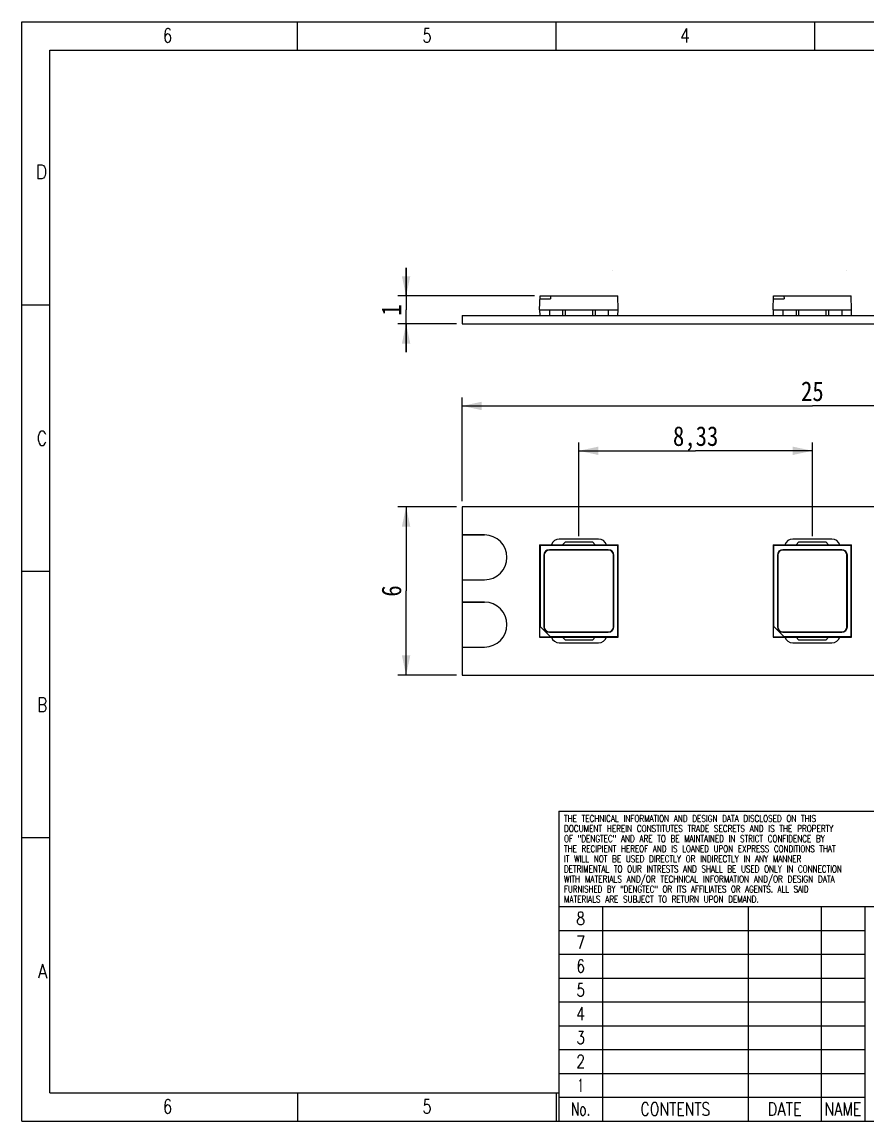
# Model space of a CAD drawing. Extents: x 1.4 to 58, y 1.4 to 40.6.
# Drawn here: x 1.4 to 31.56, y 1.4 to 40.6 of the extents above; entities that cross this region are included whole.
import ezdxf
from ezdxf.enums import TextEntityAlignment as Align

# ---------------------------------------------------------------- set-up
doc = ezdxf.new("R2010")
doc.units = 0
doc.header["$LTSCALE"] = 3.267
doc.layers.get('0').update_dxf_attribs({"linetype": 'CONTINUOUS'})
for name, color, linetype in [('LED_CHIP_2835_BASE2', 7, 'CONTINUOUS'), ('LED_CHIP_2835_ELETRODE_12', 7, 'CONTINUOUS'), ('LED_CHIP_2835_ELETRODE_22', 7, 'CONTINUOUS'), ('LED_CHIP_2835_SLICONE2', 7, 'CONTINUOUS'), ('LS-12V-120-W6-28354', 7, 'CONTINUOUS'), ('LS-12V-120-W6-28359', 7, 'CONTINUOUS'), ('LS-12V-120-W6-2835_PADS2', 7, 'CONTINUOUS'), ('LS-12V-120-W6-2835_PLATE2', 7, 'CONTINUOUS')]:
    doc.layers.add(name, color=color, linetype=linetype)
doc.styles.get("Standard").update_dxf_attribs({"font": 'SIMHEI.SHX', "width": 0.85})
doc.styles.add('TEXTSTYLE_2', font='TXT.TTF')
doc.styles.add('TEXTSTYLE_3', font='TXT.TTF')
doc.styles.add('TEXTSTYLE_5', font='TXT.TTF')
doc.dimstyles.get("Standard").update_dxf_attribs({"dimtxt": 2.5, "dimasz": 2.5, "dimexe": 1.25, "dimexo": 0.625, "dimtad": 1, "dimcen": 2.5, "dimazin": 3, "dimtfac": 1, "dimtmove": 0, "dimatfit": 3})

# ---------------------------------------------------------------- blocks, each defined once
blk = doc.blocks.new('_FILLED')
at = {"color": 0, "linetype": 'BYBLOCK'}
blk.add_solid([(0, 0), (-1, 0.214), (-1, -0.214)], dxfattribs=at)
blk = doc.blocks.new('*D0')
at = {"layer": 'LS-12V-120-W6-28354', "color": 3}
for p, q in [((16.91, 23.305), (14.81, 23.305)), ((15.11, 23.305), (15.11, 20.305)), ((15.11, 17.305), (15.11, 20.305)), ((16.91, 17.305), (14.81, 17.305))]:
    blk.add_line(p, q, dxfattribs=at)
at = {"layer": 'LS-12V-120-W6-28354', "color": 3, "xscale": 0.7, "yscale": 0.7, "zscale": 0.7}
for p, rotation in [((15.11, 23.305), 90), ((15.11, 17.305), 270)]:
    blk.add_blockref('_FILLED', p, dxfattribs=dict(at, rotation=rotation))
at = {"layer": 'LS-12V-120-W6-28354', "color": 3, "width": 0.85}
blk.add_text('6', height=0.7, rotation=90, dxfattribs=at).set_placement((14.935, 20.305), align=Align.CENTER)
blk = doc.blocks.new('*D1')
at = {"layer": 'LS-12V-120-W6-28354', "color": 3}
for p, q in [((17.11, 23.505), (17.11, 27.205)), ((42.11, 23.505), (42.11, 27.205)), ((17.11, 26.905), (29.61, 26.905)), ((42.11, 26.905), (29.61, 26.905))]:
    blk.add_line(p, q, dxfattribs=at)
at = {"layer": 'LS-12V-120-W6-28354', "color": 3, "xscale": 0.7, "yscale": 0.7, "zscale": 0.7, "rotation": 180}
blk.add_blockref('_FILLED', (17.11, 26.905), dxfattribs=at)
at = {"layer": 'LS-12V-120-W6-28354', "color": 3, "xscale": 0.7, "yscale": 0.7, "zscale": 0.7}
blk.add_blockref('_FILLED', (42.11, 26.905), dxfattribs=at)
at = {"layer": 'LS-12V-120-W6-28354', "color": 3, "width": 0.85}
blk.add_text('25', height=0.7, dxfattribs=at).set_placement((29.61, 27.08), align=Align.CENTER)
blk = doc.blocks.new('*D2')
at = {"layer": 'LS-12V-120-W6-28354', "color": 3}
for p, q in [((15.11, 30.828), (15.11, 31.828)), ((15.11, 31.828), (15.11, 30.328)), ((19.69, 30.828), (14.81, 30.828)), ((15.11, 28.828), (15.11, 30.328)), ((16.91, 29.828), (14.81, 29.828)), ((15.11, 29.828), (15.11, 28.828))]:
    blk.add_line(p, q, dxfattribs=at)
at = {"layer": 'LS-12V-120-W6-28354', "color": 3, "xscale": 0.7, "yscale": 0.7, "zscale": 0.7}
for p, rotation in [((15.11, 30.828), 270), ((15.11, 29.828), 90)]:
    blk.add_blockref('_FILLED', p, dxfattribs=dict(at, rotation=rotation))
at = {"layer": 'LS-12V-120-W6-28354', "color": 3, "width": 0.85}
blk.add_text('1', height=0.7, rotation=90, dxfattribs=at).set_placement((14.935, 30.328), align=Align.CENTER)
blk = doc.blocks.new('*D3')
at = {"layer": 'LS-12V-120-W6-28354', "color": 3}
for p, q in [((21.277, 22.255), (21.277, 25.605)), ((29.61, 22.255), (29.61, 25.605)), ((21.277, 25.305), (25.444, 25.305)), ((29.61, 25.305), (25.444, 25.305))]:
    blk.add_line(p, q, dxfattribs=at)
at = {"layer": 'LS-12V-120-W6-28354', "color": 3, "xscale": 0.7, "yscale": 0.7, "zscale": 0.7, "rotation": 180}
blk.add_blockref('_FILLED', (21.277, 25.305), dxfattribs=at)
at = {"layer": 'LS-12V-120-W6-28354', "color": 3, "xscale": 0.7, "yscale": 0.7, "zscale": 0.7}
blk.add_blockref('_FILLED', (29.61, 25.305), dxfattribs=at)
at = {"layer": 'LS-12V-120-W6-28354', "color": 3, "width": 0.85}
blk.add_text('8,33', height=0.7, dxfattribs=at).set_placement((25.444, 25.48), align=Align.CENTER)

msp = doc.modelspace()

# ---------------------------------------------------------------- linework, layer by layer
at = {"color": 7}
for p, q in [((22.492, 31.735), (22.492, 31.734)), ((30.825, 31.735), (30.825, 31.734)), ((22.492, 19.427), (22.492, 19.427)), ((30.825, 19.427), (30.825, 19.427))]:
    msp.add_line(p, q, dxfattribs=at)
at = {"layer": 'LED_CHIP_2835_BASE2', "color": 7}
for p, q in [((19.877, 30.328), (19.89, 30.828)), ((19.887, 30.728), (20.266, 30.728)), ((19.89, 30.828), (22.664, 30.828)), ((20.264, 30.828), (20.266, 30.728)), ((22.677, 30.328), (22.664, 30.828)), ((28.21, 30.328), (28.223, 30.828)), ((28.221, 30.728), (28.6, 30.728)), ((28.223, 30.828), (30.997, 30.828)), ((28.597, 30.828), (28.6, 30.728)), ((31.01, 30.328), (30.997, 30.828)), ((19.877, 30.328), (19.882, 30.128)), ((19.877, 30.328), (20.697, 30.328)), ((21.857, 30.328), (22.677, 30.328)), ((22.672, 30.128), (22.677, 30.328)), ((28.21, 30.328), (28.216, 30.128)), ((28.21, 30.328), (29.03, 30.328)), ((30.19, 30.328), (31.01, 30.328)), ((31.005, 30.128), (31.01, 30.328)), ((19.877, 21.955), (19.877, 18.655)), ((19.877, 21.955), (19.89, 21.942)), ((19.877, 21.955), (22.677, 21.955)), ((22.677, 21.955), (22.664, 21.942)), ((22.677, 18.655), (22.677, 21.955)), ((28.21, 21.955), (28.21, 18.655)), ((28.21, 21.955), (28.223, 21.942)), ((28.21, 21.955), (31.01, 21.955)), ((31.01, 21.955), (30.997, 21.942)), ((31.01, 18.655), (31.01, 21.955)), ((19.89, 21.942), (19.89, 19.042)), ((19.89, 21.942), (22.664, 21.942)), ((20.027, 21.578), (20.027, 19.032)), ((20.027, 21.578), (20.041, 21.578)), ((20.227, 21.778), (20.227, 21.764)), ((22.327, 21.778), (20.227, 21.778)), ((22.327, 21.778), (22.327, 21.764)), ((22.527, 21.578), (22.513, 21.578)), ((22.527, 19.032), (22.527, 21.578)), ((22.664, 18.668), (22.664, 21.942)), ((28.223, 21.942), (28.223, 19.042)), ((28.223, 21.942), (30.997, 21.942)), ((28.36, 21.578), (28.36, 19.032)), ((28.36, 21.578), (28.374, 21.578)), ((28.56, 21.778), (28.56, 21.764)), ((30.66, 21.778), (28.56, 21.778)), ((30.66, 21.778), (30.66, 21.764)), ((30.86, 21.578), (30.846, 21.578)), ((30.86, 19.032), (30.86, 21.578)), ((30.997, 18.668), (30.997, 21.942)), ((19.887, 18.666), (19.887, 19.045)), ((20.266, 18.666), (19.887, 19.045)), ((20.027, 19.032), (20.041, 19.032)), ((20.227, 18.832), (20.227, 18.846)), ((20.227, 18.832), (22.327, 18.832)), ((22.327, 18.832), (22.327, 18.846)), ((22.527, 19.032), (22.513, 19.032)), ((28.221, 19.045), (28.6, 18.666)), ((28.221, 18.666), (28.221, 19.045)), ((28.36, 19.032), (28.374, 19.032)), ((28.56, 18.832), (28.56, 18.846)), ((28.56, 18.832), (30.66, 18.832)), ((30.66, 18.832), (30.66, 18.846)), ((30.86, 19.032), (30.846, 19.032)), ((19.877, 18.655), (19.887, 18.666)), ((19.877, 18.655), (22.677, 18.655)), ((19.887, 18.666), (20.266, 18.666)), ((22.664, 18.668), (20.264, 18.668)), ((22.677, 18.655), (22.664, 18.668)), ((28.21, 18.655), (28.221, 18.666)), ((28.21, 18.655), (31.01, 18.655)), ((28.221, 18.666), (28.6, 18.666)), ((30.997, 18.668), (28.597, 18.668)), ((31.01, 18.655), (30.997, 18.668))]:
    msp.add_line(p, q, dxfattribs=at)
for centre, start, end in [((20.227, 21.578), 90, 180), ((22.327, 21.578), 0, 90), ((28.56, 21.578), 90, 180), ((30.66, 21.578), 0, 90), ((20.227, 19.032), 180, 270), ((22.327, 19.032), 270, 360), ((28.56, 19.032), 180, 270), ((30.66, 19.032), 270, 360)]:
    msp.add_arc(centre, 0.2, start, end, dxfattribs=at)
at = {"layer": 'LED_CHIP_2835_ELETRODE_12', "color": 7}
for p, q in [((20.227, 30.328), (20.227, 30.128)), ((20.227, 30.328), (22.327, 30.328)), ((20.697, 30.328), (20.697, 30.128)), ((20.797, 30.128), (20.797, 30.328)), ((21.757, 30.328), (21.757, 30.128)), ((21.857, 30.328), (21.857, 30.128)), ((22.327, 30.328), (22.327, 30.128)), ((28.56, 30.328), (28.56, 30.128)), ((28.56, 30.328), (30.66, 30.328)), ((29.03, 30.328), (29.03, 30.128)), ((29.13, 30.128), (29.13, 30.328)), ((30.09, 30.328), (30.09, 30.128)), ((30.19, 30.328), (30.19, 30.128)), ((30.66, 30.328), (30.66, 30.128)), ((20.697, 18.655), (20.227, 18.655)), ((20.697, 18.655), (20.797, 18.555)), ((21.757, 18.555), (20.797, 18.555)), ((21.757, 18.555), (21.857, 18.655)), ((22.327, 18.655), (21.857, 18.655)), ((29.03, 18.655), (28.56, 18.655)), ((29.03, 18.655), (29.13, 18.555)), ((30.09, 18.555), (29.13, 18.555)), ((30.09, 18.555), (30.19, 18.655)), ((30.66, 18.655), (30.19, 18.655))]:
    msp.add_line(p, q, dxfattribs=at)
at = {"layer": 'LED_CHIP_2835_ELETRODE_22', "color": 7}
for p, q in [((20.227, 21.955), (20.697, 21.955)), ((20.797, 22.055), (20.697, 21.955)), ((20.797, 22.055), (21.757, 22.055)), ((21.857, 21.955), (21.757, 22.055)), ((21.857, 21.955), (22.327, 21.955)), ((28.56, 21.955), (29.03, 21.955)), ((29.13, 22.055), (29.03, 21.955)), ((29.13, 22.055), (30.09, 22.055)), ((30.19, 21.955), (30.09, 22.055)), ((30.19, 21.955), (30.66, 21.955))]:
    msp.add_line(p, q, dxfattribs=at)
at = {"layer": 'LED_CHIP_2835_SLICONE2', "color": 7}
for p, q in [((20.041, 21.578), (20.041, 19.032)), ((22.327, 21.764), (20.227, 21.764)), ((22.513, 19.032), (22.513, 21.578)), ((28.374, 21.578), (28.374, 19.032)), ((30.66, 21.764), (28.56, 21.764)), ((30.846, 19.032), (30.846, 21.578)), ((20.227, 18.846), (22.327, 18.846)), ((28.56, 18.846), (30.66, 18.846))]:
    msp.add_line(p, q, dxfattribs=at)
for centre, start, end in [((20.227, 21.578), 90, 180), ((22.327, 21.578), 0, 90), ((28.56, 21.578), 90, 180), ((30.66, 21.578), 0, 90), ((20.227, 19.032), 180, 270), ((22.327, 19.032), 270, 360), ((28.56, 19.032), 180, 270), ((30.66, 19.032), 270, 360)]:
    msp.add_arc(centre, 0.186, start, end, dxfattribs=at)
at = {"layer": 'LS-12V-120-W6-28359', "color": 7}
for p, q in [((1.4, 1.4), (1.4, 40.6)), ((1.4, 40.6), (58, 40.6)), ((11.233, 39.6), (11.233, 40.6)), ((20.467, 39.6), (20.467, 40.6)), ((29.7, 39.6), (29.7, 40.6)), ((2.4, 2.4), (2.4, 39.6)), ((2.4, 39.6), (57, 39.6)), ((2.4, 30.5), (1.4, 30.5)), ((2.4, 21), (1.4, 21)), ((2.4, 11.5), (1.4, 11.5)), ((2.4, 2.4), (20.56, 2.4)), ((11.233, 2.4), (11.233, 1.4)), ((20.467, 2.4), (20.467, 1.4)), ((1.4, 1.4), (58, 1.4))]:
    msp.add_line(p, q, dxfattribs=at)
at = {"layer": 'LS-12V-120-W6-28359', "color": 3}
for p, q in [((20.56, 12.45), (58, 12.45)), ((20.56, 12.45), (20.56, 1.4)), ((20.56, 9.05), (58, 9.05)), ((22.12, 9.05), (22.12, 1.4)), ((27.32, 9.05), (27.32, 1.4)), ((29.92, 9.05), (29.92, 1.4)), ((31.48, 9.05), (31.48, 1.4)), ((20.56, 8.2), (31.48, 8.2)), ((20.56, 7.35), (31.48, 7.35)), ((20.56, 6.5), (31.48, 6.5)), ((20.56, 5.65), (31.48, 5.65)), ((20.56, 4.8), (31.48, 4.8)), ((20.56, 3.95), (31.48, 3.95)), ((20.56, 3.1), (31.48, 3.1)), ((20.56, 2.25), (31.48, 2.25)), ((20.56, 1.4), (58, 1.4))]:
    msp.add_line(p, q, dxfattribs=at)
at = {"layer": 'LS-12V-120-W6-2835_PADS2', "color": 7}
for p, q in [((17.11, 22.305), (17.11, 20.705)), ((17.91, 22.305), (17.11, 22.305)), ((21.977, 22.155), (20.577, 22.155)), ((30.31, 22.155), (28.91, 22.155)), ((17.11, 20.705), (17.91, 20.705)), ((17.11, 19.905), (17.11, 18.305)), ((17.91, 19.905), (17.11, 19.905)), ((20.577, 18.455), (21.977, 18.455)), ((28.91, 18.455), (30.31, 18.455)), ((17.11, 18.305), (17.91, 18.305))]:
    msp.add_line(p, q, dxfattribs=at)
for centre, radius, start, end in [((17.91, 21.505), 0.8, 270, 90), ((20.577, 21.855), 0.3, 90, 160.3288), ((21.977, 21.855), 0.3, 19.6712, 90), ((28.91, 21.855), 0.3, 90, 160.3288), ((30.31, 21.855), 0.3, 19.6712, 90), ((17.91, 19.105), 0.8, 270, 90), ((20.577, 18.755), 0.3, 199.6712, 270), ((21.977, 18.755), 0.3, 270, 340.3288), ((28.91, 18.755), 0.3, 199.6712, 270), ((30.31, 18.755), 0.3, 270, 340.3288)]:
    msp.add_arc(centre, radius, start, end, dxfattribs=at)
at = {"layer": 'LS-12V-120-W6-2835_PLATE2', "color": 7}
for p, q in [((17.11, 30.128), (17.11, 29.828)), ((17.11, 30.128), (42.11, 30.128)), ((17.11, 29.828), (42.11, 29.828)), ((17.11, 23.305), (17.11, 22.305)), ((42.11, 23.305), (17.11, 23.305)), ((17.11, 22.305), (17.91, 22.305)), ((21.977, 22.155), (20.577, 22.155)), ((30.31, 22.155), (28.91, 22.155)), ((17.11, 20.705), (17.11, 19.905)), ((17.11, 20.705), (17.91, 20.705)), ((17.11, 19.905), (17.91, 19.905)), ((20.577, 18.455), (21.977, 18.455)), ((28.91, 18.455), (30.31, 18.455)), ((17.11, 18.305), (17.11, 17.305)), ((17.11, 18.305), (17.91, 18.305)), ((17.11, 17.305), (42.11, 17.305))]:
    msp.add_line(p, q, dxfattribs=at)
for centre, radius, start, end in [((17.91, 21.505), 0.8, 270, 90), ((20.577, 21.855), 0.3, 90, 160.4494), ((21.977, 21.855), 0.3, 19.5506, 90), ((28.91, 21.855), 0.3, 90, 160.4494), ((30.31, 21.855), 0.3, 19.5506, 90), ((17.91, 19.105), 0.8, 270, 90), ((20.577, 18.755), 0.3, 199.5506, 270), ((21.977, 18.755), 0.3, 270, 340.4494), ((28.91, 18.755), 0.3, 199.5506, 270), ((30.31, 18.755), 0.3, 270, 340.4494)]:
    msp.add_arc(centre, radius, start, end, dxfattribs=at)

# ---------------------------------------------------------------- texts
at = {"layer": 'LS-12V-120-W6-28359', "color": 7, "style": 'TEXTSTYLE_2'}
for s, width, p in [('6', 0.785714, (6.763, 39.866)), ('4', 0.785714, (25.23, 39.866)), ('D', 0.904762, (2.3, 35)), ('C', 0.833333, (2.3, 25.5)), ('B', 0.785714, (2.3, 16)), ('A', 0.857143, (2.3, 6.5)), ('6', 0.785714, (6.763, 1.666))]:
    msp.add_text(s, height=0.5, dxfattribs=dict(at, width=width)).set_placement(p, align=Align.RIGHT)
at = {"layer": 'LS-12V-120-W6-28359', "color": 7, "style": 'TEXTSTYLE_2', "width": 0.714286}
for p in [(15.703, 39.866), (15.703, 1.666)]:
    msp.add_text('5', height=0.5, dxfattribs=at).set_placement(p)
at = {"layer": 'LS-12V-120-W6-28359', "color": 3, "style": 'TEXTSTYLE_3'}
for s, width, p in [('THE TECHNICAL INFORMATION AND DESIGN DATA DISCLOSED ON THIS', 0.786118, (20.747, 12.07)), ('DOCUMENT HEREIN CONSTITUTES TRADE SECRETS AND IS THE PROPERTY', 0.790398, (20.747, 11.71)), ('OF "DENGTEC" AND ARE TO BE MAINTAINED IN STRICT CONFIDENCE BY', 0.782592, (20.747, 11.35)), ('THE RECIPIENT HEREOF AND IS LOANED UPON EXPRESS CONDITIONS THAT', 0.779289, (20.747, 10.99)), ('IT WILL NOT BE USED DIRECTLY OR INDIRECTLY IN ANY MANNER ', 0.784879, (20.747, 10.63)), ('WITH MATERIALS AND/OR TECHNICAL INFORMATION AND/OR DESIGN DATA', 0.797619, (20.747, 9.91)), ('DETRIMENTAL TO OUR INTRESTS AND SHALL BE USED ONLY IN CONNECTION ', 0.780586, (20.747, 10.27)), ('FURNISHED BY "DENGTEC" OR ITS AFFILIATES OR AGENTS. ALL SAID', 0.76746, (20.747, 9.55)), ('MATERIALS ARE SUBJECT TO RETURN UPON DEMAND.', 0.785714, (20.747, 9.19))]:
    msp.add_text(s, height=0.24, dxfattribs=dict(at, width=width)).set_placement(p)
at = {"layer": 'LS-12V-120-W6-28359', "color": 3, "style": 'TEXTSTYLE_5'}
for s, width, p in [('8', 0.785714, (21.34, 8.395)), ('7', 0.785714, (21.34, 7.545)), ('6', 0.785714, (21.34, 6.695)), ('5', 0.714286, (21.34, 5.845)), ('4', 0.785714, (21.34, 4.995)), ('3', 0.714286, (21.34, 4.145)), ('2', 0.785714, (21.34, 3.295)), ('1', 0.571429, (21.34, 2.445)), ('No.', 0.690476, (21.34, 1.595)), ('CONTENTS', 0.800595, (24.72, 1.595)), ('DATE', 0.833333, (28.62, 1.595)), ('NAME', 0.803571, (30.7, 1.595))]:
    msp.add_text(s, height=0.46, dxfattribs=dict(at, width=width)).set_placement(p, align=Align.CENTER)

# ---------------------------------------------------------------- dimensions: what is measured, and where the dimension line sits
at = {"layer": 'LS-12V-120-W6-28354', "color": 3}
for base, p1, p2, angle, picture, middle in [((15.11, 30.828), (16.91, 29.828), (19.69, 30.828), 90, '*D2', (14.719, 30.062)), ((15.11, 17.305), (16.91, 23.305), (16.91, 17.305), 270, '*D0', (14.719, 20.039))]:
    dim = msp.add_linear_dim(base=base, p1=p1, p2=p2, angle=angle, dimstyle='Standard', dxfattribs=at)
    dim.commit()
    dim.dimension.update_dxf_attribs({"geometry": picture, "text_midpoint": middle, "dimtype": 128})
for base, p1, p2, picture, middle in [((42.11, 26.905), (17.11, 23.505), (42.11, 23.505), '*D1', (29.015, 27.43)), ((29.61, 25.305), (21.277, 22.255), (29.61, 22.255), '*D3', (24.254, 25.83))]:
    dim = msp.add_linear_dim(base=base, p1=p1, p2=p2, dimstyle='Standard', dxfattribs=at)
    dim.commit()
    dim.dimension.update_dxf_attribs({"geometry": picture, "text_midpoint": middle, "dimtype": 128})

doc.saveas('drawing.dxf')
